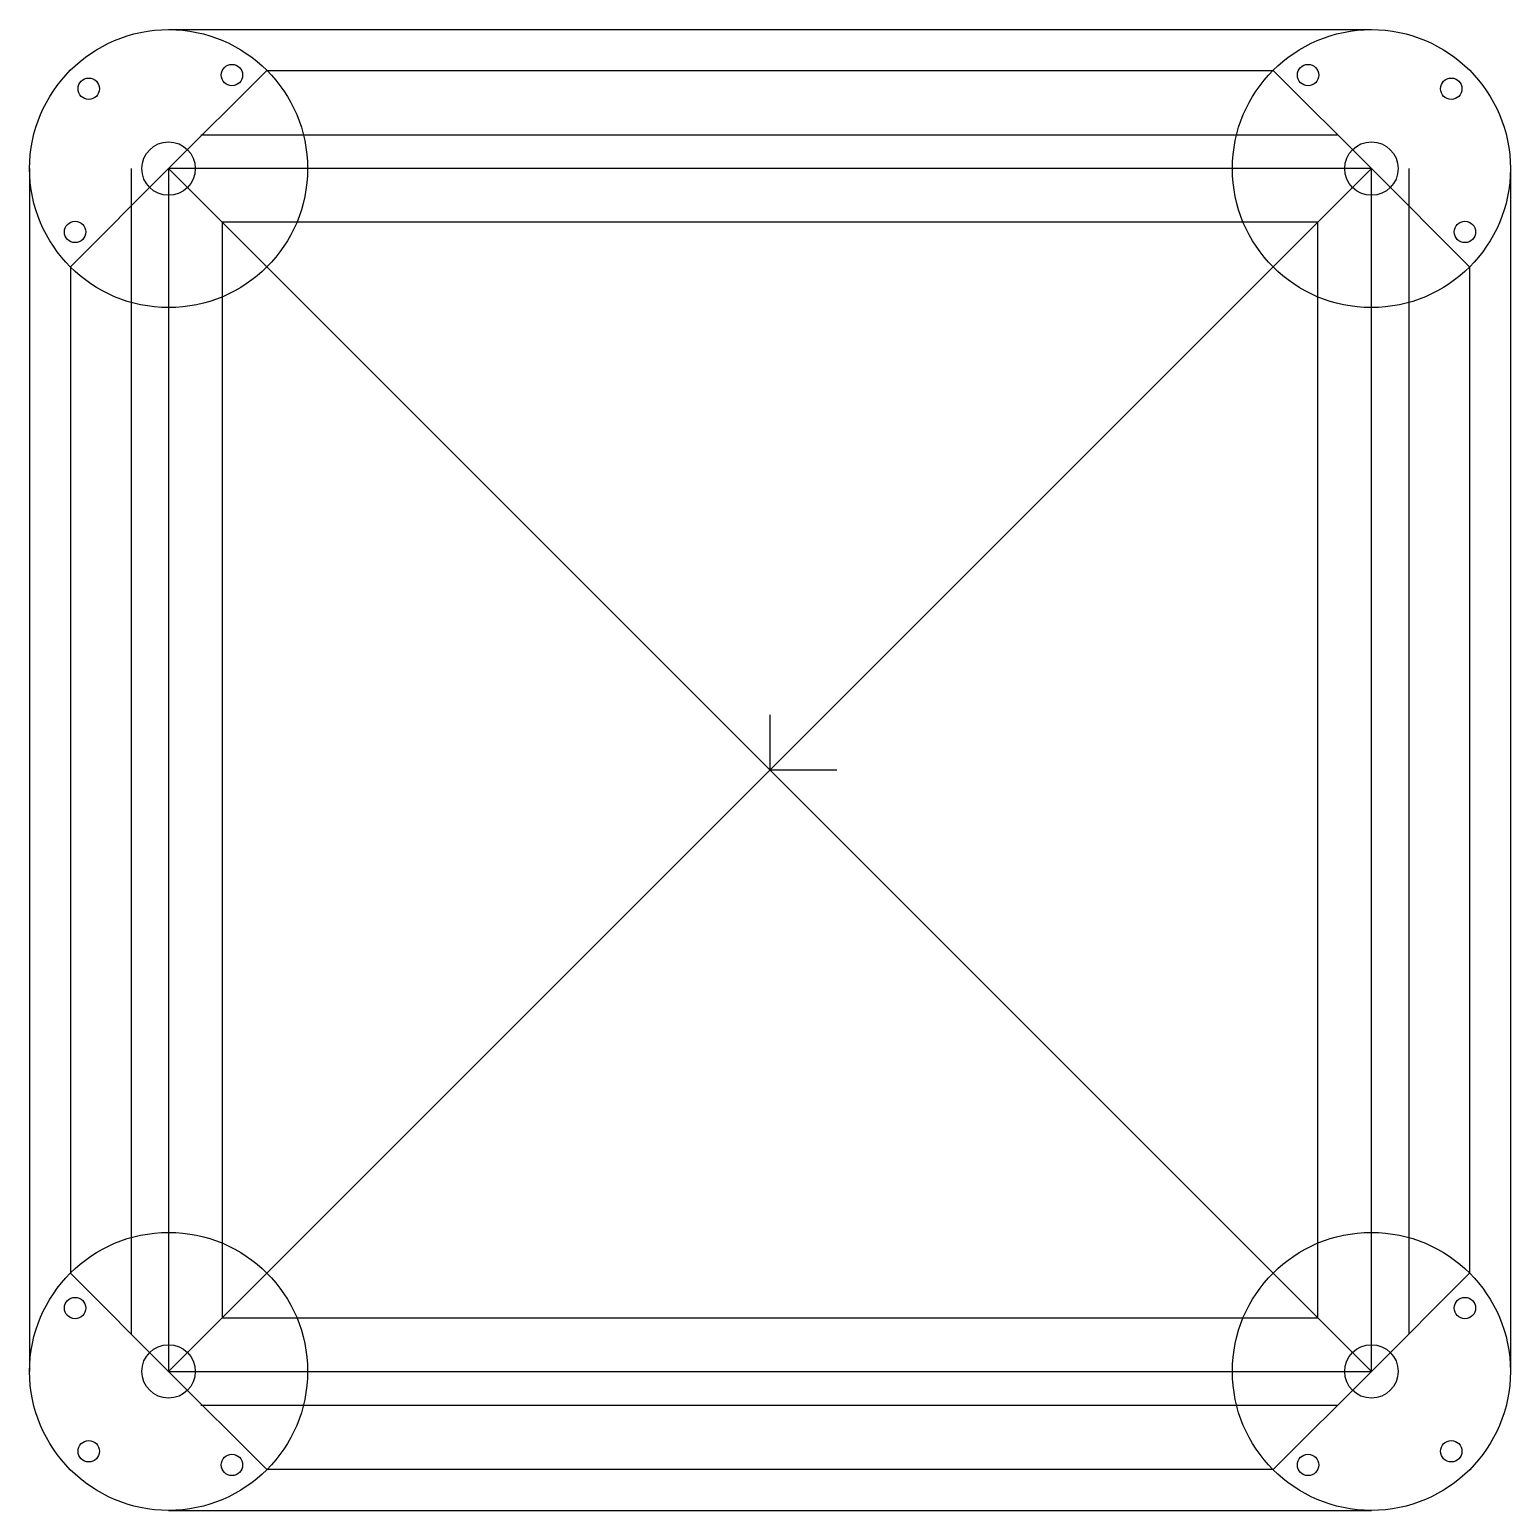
# Model space of a CAD drawing. Header units: millimetres. Extents: x -26 to 251, y -251 to 26.
import ezdxf

# ---------------------------------------------------------------- set-up
doc = ezdxf.new("R2010")
doc.units = ezdxf.units.MM
doc.layers.get('0').update_dxf_attribs({"linetype": 'CONTINUOUS'})

msp = doc.modelspace()

# ---------------------------------------------------------------- linework, layer by layer
for p, q in [((0, 26), (225, 26)), ((0, 0), (18.38, 18.38)), ((18.38, 18.38), (206.62, 18.38)), ((225, 0), (206.62, 18.38)), ((6, 6.32), (218.68, 6.32)), ((0, 0), (-18.38, -18.38)), ((-7, 0), (-7, -218)), ((0, -225), (225, 0)), ((225, -225), (0, 0)), ((225, 0), (243.38, -18.38)), ((232, 0), (232, -218)), ((-26, 0), (-26, -225)), ((251, 0), (251, -225)), ((-18.38, -18.38), (-18.38, -206.62)), ((243.38, -18.38), (243.38, -206.62)), ((112.5, -112.5), (112.5, -102.18)), ((112.5, -112.5), (125, -112.5)), ((0, -225), (-18.38, -206.62)), ((225, -225), (243.38, -206.62)), ((0, -225), (18.38, -243.38)), ((225, -225), (206.62, -243.38)), ((6, -231.32), (218.68, -231.32)), ((206.62, -243.38), (18.38, -243.38)), ((0, -251), (225, -251))]:
    msp.add_line(p, q)
for points in [[(225, 0), (0, 0), (0, -225), (225, -225)], [(215, -10), (10, -10), (10, -215), (215, -215)]]:
    msp.add_lwpolyline(points, close=True)
for centre, radius in [((0, 0), 26), ((225, 0), 26), ((11.84, 17.49), 2), ((213.16, 17.49), 2), ((-14.93, 14.93), 2), ((239.93, 14.93), 2), ((0, 0), 5), ((225, 0), 5), ((-17.49, -11.84), 2), ((242.49, -11.84), 2), ((0, -225), 26), ((225, -225), 26), ((-17.49, -213.16), 2), ((242.49, -213.16), 2), ((0, -225), 5), ((225, -225), 5), ((-14.93, -239.93), 2), ((239.93, -239.93), 2), ((11.84, -242.49), 2), ((213.16, -242.49), 2)]:
    msp.add_circle(centre, radius)

doc.saveas('drawing.dxf')
